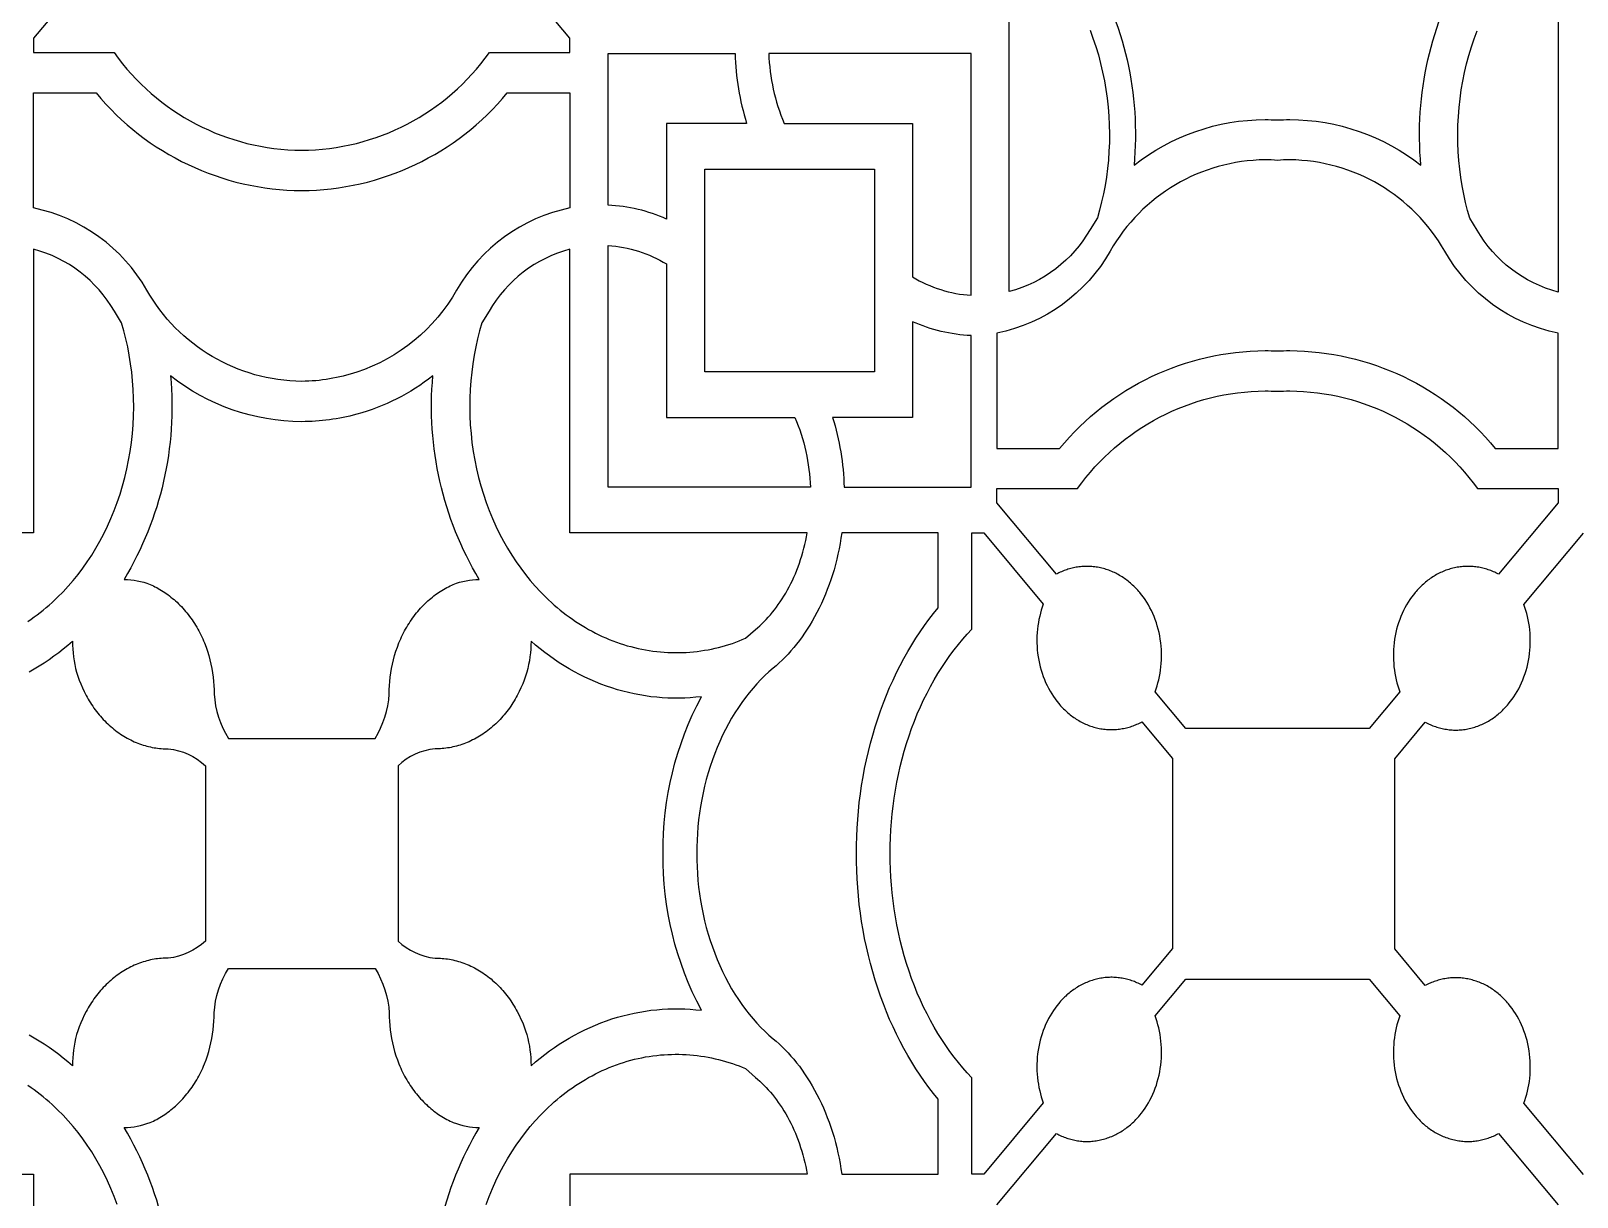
# Model space of a CAD drawing. Extents: x 59271 to 61367, y 41180 to 44085.
# Drawn here: x 60423.5 to 60662.3, y 43691.9 to 43872 of the extents above; entities that cross this region are included whole.
import ezdxf

# ---------------------------------------------------------------- set-up
doc = ezdxf.new("R2010")
doc.units = 0
doc.layers.get('0').update_dxf_attribs({"linetype": 'CONTINUOUS'})

msp = doc.modelspace()

# ---------------------------------------------------------------- linework, layer by layer
for points in [[(60433.08, 43881.85), (60423.87, 43870.85), (60423.87, 43868.64), (60436.33, 43868.64, 0.240747), (60465.31, 43853.55, 0.240747), (60494.3, 43868.64), (60506.76, 43868.64), (60506.76, 43870.85), (60497.55, 43881.85)], [(60586.72, 43882.67, -0.159593), (60593.89, 43851.23, -0.16816), (60614.15, 43858.3, -0.014447), (60616.05, 43858.24, -0.014447), (60617.94, 43858.3, -0.16816), (60638.21, 43851.23, -0.159593), (60645.38, 43882.67, -0.091636)], [(60587.09, 43872.09), (60587.55, 43870.85), (60587.98, 43869.57), (60588.38, 43868.28), (60588.73, 43866.97), (60589.04, 43865.64), (60589.32, 43864.3), (60589.55, 43862.95), (60589.74, 43861.59), (60589.89, 43860.22), (60590, 43858.85), (60590.07, 43857.48), (60590.09, 43856.11), (60590.08, 43854.75), (60590.02, 43853.4), (60589.93, 43852.05), (60589.79, 43850.72), (60589.62, 43849.41), (60589.41, 43848.11), (60589.17, 43846.83), (60588.89, 43845.57), (60588.58, 43844.33), (60588.23, 43843.12), (60587.1, 43841.3, -0.200602), (60574.61, 43831.72), (60574.61, 43875.54)], [(60659.39, 43875.48), (60659.39, 43831.66, -0.200602), (60646.89, 43841.24), (60645.76, 43843.05), (60645.41, 43844.27), (60645.1, 43845.5), (60644.82, 43846.76), (60644.58, 43848.04), (60644.37, 43849.34), (60644.2, 43850.66), (60644.06, 43851.99), (60643.97, 43853.33), (60643.91, 43854.69), (60643.9, 43856.05), (60643.92, 43857.42), (60643.99, 43858.79), (60644.1, 43860.16), (60644.25, 43861.52), (60644.44, 43862.88), (60644.67, 43864.24), (60644.95, 43865.58), (60645.26, 43866.9), (60645.62, 43868.22), (60646.01, 43869.51), (60646.44, 43870.78), (60646.9, 43872.03)], [(60423.01, 43780.78), (60423.5, 43781.11), (60423.98, 43781.46), (60424.46, 43781.81), (60424.93, 43782.17), (60425.4, 43782.54), (60425.86, 43782.92), (60426.31, 43783.31), (60426.75, 43783.7), (60427.19, 43784.1), (60427.61, 43784.51), (60428.45, 43785.35), (60429.25, 43786.22), (60430.02, 43787.11), (60430.76, 43788.03), (60431.49, 43788.99), (60432.19, 43789.98), (60432.87, 43791.02), (60433.52, 43792.09), (60434.15, 43793.19), (60434.75, 43794.32), (60435.32, 43795.49), (60435.85, 43796.68), (60436.35, 43797.91), (60436.82, 43799.16), (60437.25, 43800.43), (60437.64, 43801.72), (60438, 43803.03), (60438.31, 43804.36), (60438.58, 43805.7), (60438.82, 43807.05), (60439.01, 43808.41), (60439.16, 43809.78), (60439.27, 43811.15), (60439.33, 43812.52), (60439.36, 43813.89), (60439.34, 43815.25), (60439.29, 43816.6), (60439.19, 43817.95), (60439.06, 43819.28), (60438.89, 43820.59), (60438.68, 43821.89), (60438.43, 43823.17), (60438.16, 43824.43), (60437.84, 43825.67), (60437.5, 43826.88), (60436.37, 43828.7, 0.200602), (60423.87, 43838.28), (60423.87, 43794.46), (60387.21, 43794.46)], [(60423.19, 43773), (60423.98, 43773.45), (60424.76, 43773.92), (60425.53, 43774.4), (60426.29, 43774.91), (60427.03, 43775.44), (60427.77, 43775.98), (60428.49, 43776.54), (60429.19, 43777.12), (60429.89, 43777.72, 0.065359), (60430.54, 43772.92), (60430.73, 43772.31), (60430.95, 43771.71), (60431.18, 43771.11), (60431.44, 43770.51), (60431.72, 43769.93), (60432.01, 43769.35), (60432.17, 43769.06), (60432.33, 43768.78), (60432.5, 43768.49), (60432.67, 43768.22), (60432.85, 43767.94), (60433.03, 43767.67), (60433.22, 43767.4), (60433.41, 43767.14), (60433.61, 43766.88), (60433.81, 43766.62), (60434.02, 43766.37), (60434.23, 43766.12), (60434.44, 43765.88), (60434.66, 43765.64), (60434.88, 43765.41), (60435.11, 43765.18), (60435.34, 43764.96), (60435.58, 43764.74), (60435.81, 43764.53), (60436.06, 43764.32), (60436.3, 43764.12), (60436.55, 43763.93), (60436.8, 43763.74), (60437.06, 43763.56), (60437.31, 43763.38), (60437.57, 43763.21), (60437.84, 43763.05), (60438.1, 43762.89), (60438.37, 43762.74), (60438.64, 43762.59), (60438.91, 43762.46), (60439.18, 43762.33), (60439.45, 43762.2), (60439.73, 43762.08), (60440, 43761.97), (60440.28, 43761.87), (60440.56, 43761.77), (60440.83, 43761.68), (60441.11, 43761.59), (60441.39, 43761.52), (60441.67, 43761.45), (60441.95, 43761.38), (60442.23, 43761.32), (60442.51, 43761.27), (60442.79, 43761.23), (60443.06, 43761.19), (60443.34, 43761.16), (60443.62, 43761.13), (60443.89, 43761.11), (60444.16, 43761.1), (60444.44, 43761.09), (60444.71, 43761.09, -0.165069), (60450.44, 43758.47), (60450.44, 43731.39, -0.165069), (60444.71, 43728.77), (60444.44, 43728.77), (60444.16, 43728.76), (60443.89, 43728.75), (60443.62, 43728.73), (60443.34, 43728.7), (60443.06, 43728.67), (60442.79, 43728.63), (60442.51, 43728.59), (60442.23, 43728.54), (60441.95, 43728.48), (60441.67, 43728.41), (60441.39, 43728.34), (60441.11, 43728.26), (60440.83, 43728.18), (60440.56, 43728.09), (60440.28, 43727.99), (60440, 43727.89), (60439.73, 43727.78), (60439.45, 43727.66), (60439.18, 43727.53), (60438.91, 43727.4), (60438.64, 43727.26), (60438.37, 43727.12), (60438.1, 43726.97), (60437.84, 43726.81), (60437.57, 43726.65), (60437.31, 43726.48), (60437.06, 43726.3), (60436.8, 43726.12), (60436.55, 43725.93), (60436.3, 43725.74), (60436.06, 43725.54), (60435.81, 43725.33), (60435.58, 43725.12), (60435.34, 43724.9), (60435.11, 43724.68), (60434.88, 43724.45), (60434.66, 43724.22), (60434.44, 43723.98), (60434.23, 43723.74), (60434.02, 43723.49), (60433.81, 43723.24), (60433.61, 43722.98), (60433.41, 43722.72), (60433.22, 43722.46), (60433.03, 43722.19), (60432.85, 43721.92), (60432.67, 43721.64), (60432.5, 43721.36), (60432.33, 43721.08), (60432.17, 43720.8), (60432.01, 43720.51), (60431.72, 43719.93), (60431.44, 43719.35), (60431.18, 43718.75), (60430.95, 43718.15), (60430.73, 43717.55), (60430.54, 43716.94, 0.065359), (60429.89, 43712.14), (60429.19, 43712.74), (60428.49, 43713.32), (60427.77, 43713.88), (60427.03, 43714.42), (60426.29, 43714.95), (60425.53, 43715.46), (60424.76, 43715.94), (60423.98, 43716.41), (60423.19, 43716.86)], [(60445.05, 43671.15, 0.159593), (60437.88, 43702.59, 0.091636), (60441.89, 43703.37), (60442.15, 43703.48), (60442.4, 43703.6), (60442.65, 43703.72), (60442.91, 43703.86), (60443.16, 43703.99), (60443.41, 43704.14), (60443.66, 43704.29), (60443.91, 43704.45), (60444.15, 43704.61), (60444.4, 43704.78), (60444.64, 43704.95), (60444.88, 43705.13), (60445.12, 43705.32), (60445.36, 43705.52), (60445.6, 43705.72), (60445.83, 43705.92), (60446.06, 43706.13), (60446.29, 43706.35), (60446.51, 43706.57), (60446.73, 43706.8), (60446.95, 43707.04), (60447.16, 43707.28), (60447.37, 43707.53), (60447.58, 43707.78), (60447.78, 43708.03), (60447.98, 43708.29), (60448.18, 43708.56), (60448.37, 43708.83), (60448.55, 43709.11), (60448.74, 43709.39), (60448.91, 43709.67), (60449.09, 43709.96), (60449.25, 43710.26), (60449.42, 43710.55), (60449.57, 43710.85), (60449.73, 43711.16), (60449.88, 43711.47), (60450.02, 43711.78), (60450.15, 43712.09), (60450.29, 43712.41), (60450.53, 43713.05), (60450.76, 43713.69), (60450.96, 43714.35), (60451.14, 43715.01), (60451.3, 43715.67), (60451.43, 43716.34), (60451.55, 43717.01), (60451.64, 43717.67), (60451.71, 43718.34), (60451.76, 43719), (60451.79, 43719.65), (60451.79, 43720.3, -0.12671), (60453.98, 43727.15), (60476.64, 43727.15, -0.12671), (60478.83, 43720.3), (60478.84, 43719.65), (60478.87, 43719), (60478.92, 43718.34), (60478.99, 43717.67), (60479.08, 43717.01), (60479.19, 43716.34), (60479.33, 43715.67), (60479.49, 43715.01), (60479.67, 43714.35), (60479.87, 43713.69), (60480.1, 43713.05), (60480.34, 43712.41), (60480.47, 43712.09), (60480.61, 43711.78), (60480.75, 43711.47), (60480.9, 43711.16), (60481.05, 43710.85), (60481.21, 43710.55), (60481.37, 43710.26), (60481.54, 43709.96), (60481.71, 43709.67), (60481.89, 43709.39), (60482.07, 43709.11), (60482.26, 43708.83), (60482.45, 43708.56), (60482.65, 43708.29), (60482.84, 43708.03), (60483.05, 43707.78), (60483.25, 43707.53), (60483.47, 43707.28), (60483.68, 43707.04), (60483.9, 43706.8), (60484.12, 43706.57), (60484.34, 43706.35), (60484.57, 43706.13), (60484.8, 43705.92), (60485.03, 43705.72), (60485.27, 43705.52), (60485.5, 43705.32), (60485.74, 43705.13), (60485.99, 43704.95), (60486.23, 43704.78), (60486.47, 43704.61), (60486.72, 43704.45), (60486.97, 43704.29), (60487.22, 43704.14), (60487.47, 43703.99), (60487.72, 43703.86), (60487.97, 43703.72), (60488.23, 43703.6), (60488.48, 43703.48), (60488.73, 43703.37, 0.091636), (60492.75, 43702.59, 0.159593), (60485.58, 43671.15, 0.16816)], [(60493.81, 43690.7), (60494.27, 43691.95), (60494.78, 43693.18), (60495.31, 43694.37), (60495.88, 43695.54), (60496.48, 43696.67), (60497.1, 43697.77), (60497.76, 43698.84), (60498.44, 43699.87), (60499.14, 43700.87), (60499.86, 43701.83), (60500.61, 43702.75), (60501.38, 43703.64), (60502.18, 43704.5), (60503.01, 43705.34), (60503.44, 43705.75), (60503.88, 43706.16), (60504.32, 43706.55), (60504.77, 43706.94), (60505.23, 43707.32), (60505.69, 43707.69), (60506.17, 43708.05), (60506.64, 43708.4), (60507.13, 43708.75), (60507.62, 43709.08), (60508.12, 43709.4), (60508.62, 43709.72), (60509.13, 43710.02), (60509.64, 43710.32), (60510.16, 43710.6), (60510.69, 43710.88), (60511.22, 43711.14), (60511.75, 43711.39), (60512.29, 43711.63), (60512.83, 43711.86), (60513.38, 43712.08), (60513.93, 43712.28), (60514.49, 43712.47), (60515.04, 43712.66), (60515.6, 43712.83), (60516.16, 43712.98), (60516.73, 43713.13), (60517.3, 43713.26), (60517.86, 43713.38), (60518.43, 43713.49), (60519.01, 43713.59), (60519.58, 43713.67), (60520.15, 43713.74), (60520.72, 43713.8), (60521.3, 43713.85), (60521.87, 43713.88), (60522.44, 43713.9), (60523.01, 43713.91), (60523.58, 43713.91), (60524.15, 43713.89), (60524.72, 43713.87), (60525.29, 43713.83), (60525.85, 43713.78), (60526.41, 43713.71), (60526.97, 43713.64), (60527.52, 43713.55), (60528.08, 43713.46), (60528.63, 43713.35), (60529.17, 43713.23), (60529.71, 43713.1), (60530.25, 43712.96), (60530.79, 43712.81), (60531.31, 43712.64), (60531.84, 43712.47), (60532.36, 43712.29), (60532.87, 43712.1), (60533.38, 43711.9), (60533.89, 43711.69), (60535.41, 43710.33), (60535.74, 43710.05), (60536.08, 43709.75), (60536.41, 43709.44), (60536.74, 43709.11), (60537.06, 43708.77), (60537.39, 43708.42), (60537.71, 43708.06), (60538.02, 43707.68), (60538.33, 43707.29), (60538.64, 43706.89), (60538.94, 43706.48), (60539.23, 43706.05), (60539.52, 43705.62), (60539.8, 43705.17), (60540.08, 43704.7), (60540.35, 43704.23), (60540.61, 43703.75), (60540.86, 43703.25), (60541.11, 43702.75), (60541.34, 43702.23), (60541.57, 43701.7), (60541.79, 43701.17), (60542, 43700.62), (60542.2, 43700.07), (60542.39, 43699.51), (60542.57, 43698.94), (60542.74, 43698.37), (60542.9, 43697.78), (60543.05, 43697.2), (60543.18, 43696.6), (60543.31, 43696), (60543.42, 43695.4), (60506.76, 43695.4), (60506.76, 43651.58, -0.200602)], [(60387.21, 43695.4), (60423.87, 43695.4), (60423.87, 43651.58, 0.200602)]]:
    msp.add_lwpolyline(points, format="xyb")
for points in [[(60521.69, 43842.93, 0.093744), (60512.64, 43845.07), (60512.64, 43868.51), (60532.25, 43868.51, 0.067508), (60534.05, 43857.7), (60521.69, 43857.7)], [(60559.68, 43834.01, 0.123377), (60568.72, 43831.16), (60568.72, 43868.51), (60537.46, 43868.51, 0.090687), (60539.85, 43857.7), (60559.68, 43857.7)], [(60473.81, 43819.27, -0.077807), (60465.31, 43817.86, -0.26745), (60441.38, 43831.97, 0.215544), (60423.87, 43844.64), (60423.87, 43862.42), (60433.56, 43862.42, 0.222359), (60465.31, 43847.33, 0.222359), (60497.07, 43862.42), (60506.76, 43862.42), (60506.76, 43844.64, 0.215544), (60489.25, 43831.97, -0.185777)], [(60614.15, 43852.08, 0.26745), (60590.21, 43837.97, -0.215544), (60572.71, 43825.3), (60572.71, 43807.51), (60582.4, 43807.51, -0.222359), (60614.15, 43822.61, -0.011427), (60616.05, 43822.55, -0.011427), (60617.94, 43822.61, -0.222359), (60649.7, 43807.51), (60659.39, 43807.51), (60659.39, 43825.3, -0.215544), (60641.88, 43837.97, 0.26745), (60617.94, 43852.08, 0.017043), (60616.05, 43852, 0.017043)], [(60541.51, 43812.3, -0.090687), (60543.9, 43801.49), (60512.64, 43801.49), (60512.64, 43838.84, -0.123377), (60521.69, 43835.99), (60521.69, 43812.3)], [(60506.76, 43838.28, 0.200602), (60494.26, 43828.7), (60493.13, 43826.88), (60492.78, 43825.67), (60492.47, 43824.43), (60492.19, 43823.17), (60491.95, 43821.89), (60491.74, 43820.59), (60491.57, 43819.28), (60491.43, 43817.95), (60491.34, 43816.6), (60491.28, 43815.25), (60491.27, 43813.89), (60491.29, 43812.52), (60491.36, 43811.15), (60491.47, 43809.78), (60491.62, 43808.41), (60491.81, 43807.05), (60492.05, 43805.7), (60492.32, 43804.36), (60492.63, 43803.03), (60492.99, 43801.72), (60493.38, 43800.43), (60493.81, 43799.16), (60494.27, 43797.91), (60494.78, 43796.68), (60495.31, 43795.49), (60495.88, 43794.32), (60496.48, 43793.19), (60497.1, 43792.09), (60497.76, 43791.02), (60498.44, 43789.98), (60499.14, 43788.99), (60499.86, 43788.03), (60500.61, 43787.11), (60501.38, 43786.22), (60502.18, 43785.35), (60503.01, 43784.51), (60503.44, 43784.1), (60503.88, 43783.7), (60504.32, 43783.31), (60504.77, 43782.92), (60505.23, 43782.54), (60505.69, 43782.17), (60506.17, 43781.81), (60506.64, 43781.46), (60507.13, 43781.11), (60507.62, 43780.78), (60508.12, 43780.45), (60508.62, 43780.14), (60509.13, 43779.83), (60509.64, 43779.54), (60510.16, 43779.26), (60510.69, 43778.98), (60511.22, 43778.72), (60511.75, 43778.47), (60512.29, 43778.23), (60512.83, 43778), (60513.38, 43777.78), (60513.93, 43777.58), (60514.49, 43777.38), (60515.04, 43777.2), (60515.6, 43777.03), (60516.16, 43776.88), (60516.73, 43776.73), (60517.3, 43776.6), (60517.86, 43776.48), (60518.43, 43776.37), (60519.01, 43776.27), (60519.58, 43776.19), (60520.15, 43776.12), (60520.72, 43776.06), (60521.3, 43776.01), (60521.87, 43775.98), (60522.44, 43775.96), (60523.01, 43775.95), (60523.58, 43775.95), (60524.15, 43775.97), (60524.72, 43775.99), (60525.29, 43776.03), (60525.85, 43776.08), (60526.41, 43776.15), (60526.97, 43776.22), (60527.52, 43776.31), (60528.08, 43776.4), (60528.63, 43776.51), (60529.17, 43776.63), (60529.71, 43776.76), (60530.25, 43776.9), (60530.79, 43777.05), (60531.31, 43777.22), (60531.84, 43777.39), (60532.36, 43777.57), (60532.87, 43777.76), (60533.38, 43777.96), (60533.89, 43778.17), (60535.41, 43779.53), (60535.74, 43779.81), (60536.08, 43780.11), (60536.41, 43780.42), (60536.74, 43780.75), (60537.06, 43781.09), (60537.39, 43781.44), (60537.71, 43781.8), (60538.02, 43782.18), (60538.33, 43782.56), (60538.64, 43782.97), (60538.94, 43783.38), (60539.23, 43783.81), (60539.52, 43784.24), (60539.8, 43784.69), (60540.08, 43785.15), (60540.35, 43785.63), (60540.61, 43786.11), (60540.86, 43786.61), (60541.11, 43787.11), (60541.34, 43787.63), (60541.57, 43788.15), (60541.79, 43788.69), (60542, 43789.23), (60542.2, 43789.79), (60542.39, 43790.35), (60542.57, 43790.92), (60542.74, 43791.49), (60542.9, 43792.07), (60543.05, 43792.66), (60543.18, 43793.26), (60543.31, 43793.85), (60543.42, 43794.46), (60506.76, 43794.46)], [(60568.72, 43824.93, -0.093744), (60559.68, 43827.07), (60559.68, 43812.3), (60547.32, 43812.3, -0.067508), (60549.11, 43801.49), (60568.72, 43801.49)], [(60473.81, 43812.77, -0.065562), (60465.31, 43811.63, -0.16816), (60445.05, 43818.71, -0.159593), (60437.88, 43787.27, -0.091636), (60441.89, 43786.49), (60442.15, 43786.38), (60442.4, 43786.26), (60442.65, 43786.13), (60442.91, 43786), (60443.16, 43785.86), (60443.41, 43785.72), (60443.66, 43785.57), (60443.91, 43785.41), (60444.15, 43785.25), (60444.4, 43785.08), (60444.64, 43784.91), (60444.88, 43784.73), (60445.12, 43784.54), (60445.36, 43784.34), (60445.6, 43784.14), (60445.83, 43783.94), (60446.06, 43783.73), (60446.29, 43783.51), (60446.51, 43783.28), (60446.73, 43783.06), (60446.95, 43782.82), (60447.16, 43782.58), (60447.37, 43782.33), (60447.58, 43782.08), (60447.78, 43781.83), (60447.98, 43781.56), (60448.18, 43781.3), (60448.37, 43781.03), (60448.55, 43780.75), (60448.74, 43780.47), (60448.91, 43780.18), (60449.09, 43779.9), (60449.25, 43779.6), (60449.42, 43779.31), (60449.57, 43779.01), (60449.73, 43778.7), (60449.88, 43778.39), (60450.02, 43778.08), (60450.15, 43777.77), (60450.29, 43777.45), (60450.53, 43776.81), (60450.76, 43776.17), (60450.96, 43775.51), (60451.14, 43774.85), (60451.3, 43774.18), (60451.43, 43773.52), (60451.55, 43772.85), (60451.64, 43772.18), (60451.71, 43771.52), (60451.76, 43770.86), (60451.79, 43770.2), (60451.79, 43769.56, 0.12671), (60453.98, 43762.71), (60476.64, 43762.71, 0.12671), (60478.83, 43769.56), (60478.84, 43770.2), (60478.87, 43770.86), (60478.92, 43771.52), (60478.99, 43772.18), (60479.08, 43772.85), (60479.19, 43773.52), (60479.33, 43774.18), (60479.49, 43774.85), (60479.67, 43775.51), (60479.87, 43776.17), (60480.1, 43776.81), (60480.34, 43777.45), (60480.47, 43777.77), (60480.61, 43778.08), (60480.75, 43778.39), (60480.9, 43778.7), (60481.05, 43779.01), (60481.21, 43779.31), (60481.37, 43779.6), (60481.54, 43779.9), (60481.71, 43780.18), (60481.89, 43780.47), (60482.07, 43780.75), (60482.26, 43781.03), (60482.45, 43781.3), (60482.65, 43781.56), (60482.84, 43781.83), (60483.05, 43782.08), (60483.25, 43782.33), (60483.47, 43782.58), (60483.68, 43782.82), (60483.9, 43783.06), (60484.12, 43783.28), (60484.34, 43783.51), (60484.57, 43783.73), (60484.8, 43783.94), (60485.03, 43784.14), (60485.27, 43784.34), (60485.5, 43784.54), (60485.74, 43784.73), (60485.99, 43784.91), (60486.23, 43785.08), (60486.47, 43785.25), (60486.72, 43785.41), (60486.97, 43785.57), (60487.22, 43785.72), (60487.47, 43785.86), (60487.72, 43786), (60487.97, 43786.13), (60488.23, 43786.26), (60488.48, 43786.38), (60488.73, 43786.49, -0.091636), (60492.75, 43787.27, -0.159593), (60485.58, 43818.71, -0.101479)], [(60616.05, 43816.32, -0.013206), (60617.94, 43816.38, -0.240747), (60646.93, 43801.29), (60659.39, 43801.29), (60659.39, 43799.09), (60650.18, 43788.08), (60649.99, 43788.18), (60649.8, 43788.28), (60649.61, 43788.37), (60649.41, 43788.45), (60649.22, 43788.54), (60649.02, 43788.62), (60648.82, 43788.69), (60648.61, 43788.76), (60648.41, 43788.83), (60648.2, 43788.89), (60647.99, 43788.95), (60647.78, 43789), (60647.57, 43789.05), (60647.35, 43789.1), (60647.14, 43789.14), (60646.92, 43789.17), (60646.71, 43789.2), (60646.49, 43789.23), (60646.27, 43789.25), (60646.05, 43789.27), (60645.83, 43789.28), (60645.6, 43789.28), (60645.38, 43789.28), (60645.16, 43789.28), (60644.94, 43789.27), (60644.71, 43789.25), (60644.49, 43789.23), (60644.27, 43789.21), (60644.05, 43789.18), (60643.83, 43789.14), (60643.6, 43789.1), (60643.38, 43789.05), (60643.16, 43789), (60642.95, 43788.95), (60642.73, 43788.89), (60642.51, 43788.82), (60642.3, 43788.75), (60642.08, 43788.67), (60641.87, 43788.59), (60641.66, 43788.5), (60641.45, 43788.41), (60641.24, 43788.32), (60641.04, 43788.22), (60640.83, 43788.12), (60640.63, 43788.01), (60640.43, 43787.89), (60640.24, 43787.78), (60640.04, 43787.66), (60639.85, 43787.53), (60639.66, 43787.4), (60639.48, 43787.27), (60639.29, 43787.13), (60639.11, 43786.99), (60638.93, 43786.85), (60638.76, 43786.7), (60638.59, 43786.55), (60638.42, 43786.4), (60638.25, 43786.24), (60638.09, 43786.08), (60637.93, 43785.92), (60637.78, 43785.76), (60637.62, 43785.59), (60637.47, 43785.42), (60637.33, 43785.25), (60637.04, 43784.9), (60636.77, 43784.53), (60636.5, 43784.14), (60636.24, 43783.74), (60635.99, 43783.33), (60635.75, 43782.9), (60635.53, 43782.46), (60635.31, 43782), (60635.12, 43781.54), (60634.93, 43781.06), (60634.76, 43780.57), (60634.6, 43780.07), (60634.46, 43779.57), (60634.34, 43779.06), (60634.23, 43778.54), (60634.14, 43778.01), (60634.07, 43777.48), (60634.02, 43776.95), (60633.98, 43776.42), (60633.96, 43775.89), (60633.95, 43775.36), (60633.97, 43774.83), (60634, 43774.3), (60634.04, 43773.78), (60634.11, 43773.27), (60634.19, 43772.76), (60634.28, 43772.26), (60634.39, 43771.76), (60634.51, 43771.28), (60634.65, 43770.81), (60634.79, 43770.34), (60634.96, 43769.89), (60630.23, 43764.24), (60626.44, 43764.24), (60616.05, 43764.24), (60605.66, 43764.24), (60601.87, 43764.24), (60597.14, 43769.89), (60597.3, 43770.34), (60597.45, 43770.81), (60597.59, 43771.28), (60597.71, 43771.76), (60597.82, 43772.26), (60597.91, 43772.76), (60597.99, 43773.27), (60598.05, 43773.78), (60598.1, 43774.3), (60598.13, 43774.83), (60598.14, 43775.36), (60598.14, 43775.89), (60598.12, 43776.42), (60598.08, 43776.95), (60598.03, 43777.48), (60597.95, 43778.01), (60597.86, 43778.54), (60597.76, 43779.06), (60597.63, 43779.57), (60597.49, 43780.07), (60597.34, 43780.57), (60597.17, 43781.06), (60596.98, 43781.54), (60596.78, 43782), (60596.57, 43782.46), (60596.34, 43782.9), (60596.11, 43783.33), (60595.86, 43783.74), (60595.6, 43784.14), (60595.33, 43784.53), (60595.05, 43784.9), (60594.77, 43785.25), (60594.62, 43785.42), (60594.47, 43785.59), (60594.32, 43785.76), (60594.16, 43785.92), (60594.01, 43786.08), (60593.84, 43786.24), (60593.68, 43786.4), (60593.51, 43786.55), (60593.34, 43786.7), (60593.16, 43786.85), (60592.98, 43786.99), (60592.8, 43787.13), (60592.62, 43787.27), (60592.43, 43787.4), (60592.25, 43787.53), (60592.05, 43787.66), (60591.86, 43787.78), (60591.66, 43787.89), (60591.46, 43788.01), (60591.26, 43788.12), (60591.06, 43788.22), (60590.85, 43788.32), (60590.65, 43788.41), (60590.44, 43788.5), (60590.23, 43788.59), (60590.02, 43788.67), (60589.8, 43788.75), (60589.59, 43788.82), (60589.37, 43788.89), (60589.15, 43788.95), (60588.93, 43789), (60588.71, 43789.05), (60588.49, 43789.1), (60588.27, 43789.14), (60588.05, 43789.18), (60587.83, 43789.21), (60587.6, 43789.23), (60587.38, 43789.25), (60587.16, 43789.27), (60586.94, 43789.28), (60586.71, 43789.28), (60586.49, 43789.28), (60586.27, 43789.28), (60586.05, 43789.27), (60585.83, 43789.25), (60585.61, 43789.23), (60585.39, 43789.2), (60585.17, 43789.17), (60584.96, 43789.14), (60584.74, 43789.1), (60584.53, 43789.05), (60584.32, 43789), (60584.11, 43788.95), (60583.9, 43788.89), (60583.69, 43788.83), (60583.49, 43788.76), (60583.28, 43788.69), (60583.08, 43788.62), (60582.88, 43788.54), (60582.68, 43788.45), (60582.49, 43788.37), (60582.3, 43788.28), (60582.11, 43788.18), (60581.92, 43788.08), (60572.71, 43799.09), (60572.71, 43801.29), (60585.17, 43801.29, -0.240747), (60614.15, 43816.38, -0.013206)], [(60527.05, 43769.15), (60526.2, 43769.06), (60525.34, 43768.99), (60524.49, 43768.94), (60523.62, 43768.91), (60522.76, 43768.91), (60521.89, 43768.94), (60521.02, 43768.98), (60520.15, 43769.06), (60519.27, 43769.15), (60518.4, 43769.27), (60517.53, 43769.41), (60516.67, 43769.58), (60515.8, 43769.78), (60514.94, 43769.99), (60514.08, 43770.23), (60513.23, 43770.5), (60512.38, 43770.79), (60511.54, 43771.1), (60510.7, 43771.44), (60509.87, 43771.79), (60509.05, 43772.18), (60508.24, 43772.58), (60507.44, 43773), (60506.65, 43773.45), (60505.87, 43773.92), (60505.1, 43774.4), (60504.34, 43774.91), (60503.6, 43775.44), (60502.86, 43775.98), (60502.14, 43776.54), (60501.43, 43777.12), (60500.74, 43777.72, -0.065359), (60500.09, 43772.92), (60499.9, 43772.31), (60499.68, 43771.71), (60499.45, 43771.11), (60499.19, 43770.51), (60498.91, 43769.93), (60498.61, 43769.35), (60498.46, 43769.06), (60498.29, 43768.78), (60498.13, 43768.49), (60497.95, 43768.22), (60497.78, 43767.94), (60497.6, 43767.67), (60497.41, 43767.4), (60497.22, 43767.14), (60497.02, 43766.88), (60496.82, 43766.62), (60496.61, 43766.37), (60496.4, 43766.12), (60496.19, 43765.88), (60495.97, 43765.64), (60495.75, 43765.41), (60495.52, 43765.18), (60495.29, 43764.96), (60495.05, 43764.74), (60494.81, 43764.53), (60494.57, 43764.32), (60494.33, 43764.12), (60494.08, 43763.93), (60493.83, 43763.74), (60493.57, 43763.56), (60493.32, 43763.38), (60493.06, 43763.21), (60492.79, 43763.05), (60492.53, 43762.89), (60492.26, 43762.74), (60491.99, 43762.59), (60491.72, 43762.46), (60491.45, 43762.33), (60491.18, 43762.2), (60490.9, 43762.08), (60490.63, 43761.97), (60490.35, 43761.87), (60490.07, 43761.77), (60489.79, 43761.68), (60489.51, 43761.59), (60489.24, 43761.52), (60488.96, 43761.45), (60488.68, 43761.38), (60488.4, 43761.32), (60488.12, 43761.27), (60487.84, 43761.23), (60487.56, 43761.19), (60487.29, 43761.16), (60487.01, 43761.13), (60486.74, 43761.11), (60486.46, 43761.1), (60486.19, 43761.09), (60485.92, 43761.09, 0.165069), (60480.19, 43758.47), (60480.19, 43731.39, 0.165069), (60485.92, 43728.77), (60486.19, 43728.77), (60486.46, 43728.76), (60486.74, 43728.75), (60487.01, 43728.73), (60487.29, 43728.7), (60487.56, 43728.67), (60487.84, 43728.63), (60488.12, 43728.59), (60488.4, 43728.54), (60488.68, 43728.48), (60488.96, 43728.41), (60489.24, 43728.34), (60489.51, 43728.26), (60489.79, 43728.18), (60490.07, 43728.09), (60490.35, 43727.99), (60490.63, 43727.89), (60490.9, 43727.78), (60491.18, 43727.66), (60491.45, 43727.53), (60491.72, 43727.4), (60491.99, 43727.26), (60492.26, 43727.12), (60492.53, 43726.97), (60492.79, 43726.81), (60493.06, 43726.65), (60493.32, 43726.48), (60493.57, 43726.3), (60493.83, 43726.12), (60494.08, 43725.93), (60494.33, 43725.74), (60494.57, 43725.54), (60494.81, 43725.33), (60495.05, 43725.12), (60495.29, 43724.9), (60495.52, 43724.68), (60495.75, 43724.45), (60495.97, 43724.22), (60496.19, 43723.98), (60496.4, 43723.74), (60496.61, 43723.49), (60496.82, 43723.24), (60497.02, 43722.98), (60497.22, 43722.72), (60497.41, 43722.46), (60497.6, 43722.19), (60497.78, 43721.92), (60497.95, 43721.64), (60498.13, 43721.36), (60498.29, 43721.08), (60498.46, 43720.8), (60498.61, 43720.51), (60498.91, 43719.93), (60499.19, 43719.35), (60499.45, 43718.75), (60499.68, 43718.15), (60499.9, 43717.55), (60500.09, 43716.94, -0.065359), (60500.74, 43712.14), (60501.43, 43712.74), (60502.14, 43713.32), (60502.86, 43713.88), (60503.6, 43714.42), (60504.34, 43714.95), (60505.1, 43715.46), (60505.87, 43715.94), (60506.65, 43716.41), (60507.44, 43716.86), (60508.24, 43717.28), (60509.05, 43717.68), (60509.87, 43718.06), (60510.7, 43718.42), (60511.54, 43718.76), (60512.38, 43719.07), (60513.23, 43719.36), (60514.08, 43719.62), (60514.94, 43719.87), (60515.8, 43720.08), (60516.67, 43720.28), (60517.53, 43720.44), (60518.4, 43720.59), (60519.27, 43720.71), (60520.15, 43720.8), (60521.02, 43720.88), (60521.89, 43720.92), (60522.76, 43720.95), (60523.62, 43720.94), (60524.49, 43720.92), (60525.34, 43720.87), (60526.2, 43720.8), (60527.05, 43720.71, -0.124595), (60521.13, 43744.93, -0.124595)]]:
    msp.add_lwpolyline(points, format="xyb", close=True)
for points in [[(60527.57, 43850.66), (60553.79, 43850.66), (60553.79, 43819.34), (60527.57, 43819.34)], [(60526.34, 43744.93), (60526.35, 43743.9), (60526.38, 43742.87), (60526.44, 43741.83), (60526.53, 43740.78), (60526.63, 43739.74), (60526.77, 43738.69), (60526.93, 43737.65), (60527.11, 43736.6), (60527.32, 43735.56), (60527.56, 43734.53), (60527.82, 43733.51), (60528.1, 43732.49), (60528.41, 43731.48), (60528.75, 43730.49), (60529.11, 43729.51), (60529.49, 43728.55), (60529.89, 43727.6), (60530.32, 43726.68), (60530.77, 43725.77), (60531.24, 43724.89), (60531.73, 43724.02), (60532.24, 43723.19), (60532.77, 43722.37), (60533.31, 43721.59), (60533.87, 43720.83), (60534.44, 43720.09), (60535.03, 43719.39), (60535.63, 43718.72), (60536.25, 43718.07), (60536.87, 43717.46), (60537.5, 43716.87), (60538.14, 43716.32), (60538.61, 43715.92), (60539.08, 43715.5), (60539.54, 43715.06), (60539.99, 43714.61), (60540.44, 43714.13), (60540.89, 43713.64), (60541.33, 43713.13), (60541.76, 43712.59), (60542.19, 43712.05), (60542.6, 43711.48), (60543.01, 43710.89), (60543.41, 43710.29), (60543.8, 43709.67), (60544.18, 43709.04), (60544.55, 43708.38), (60544.91, 43707.71), (60545.26, 43707.03), (60545.59, 43706.33), (60545.91, 43705.62), (60546.22, 43704.89), (60546.51, 43704.16), (60546.79, 43703.4), (60547.06, 43702.64), (60547.31, 43701.87), (60547.55, 43701.09), (60547.77, 43700.29), (60547.97, 43699.49), (60548.16, 43698.69), (60548.33, 43697.87), (60548.48, 43697.05), (60548.62, 43696.23), (60548.74, 43695.4), (60563.63, 43695.4), (60563.63, 43706.98), (60562.91, 43707.86), (60562.21, 43708.77), (60561.53, 43709.7), (60560.86, 43710.67), (60560.2, 43711.66), (60559.56, 43712.67), (60558.94, 43713.72), (60558.34, 43714.79), (60557.76, 43715.88), (60557.2, 43717), (60556.66, 43718.14), (60556.14, 43719.3), (60555.65, 43720.48), (60555.17, 43721.68), (60554.72, 43722.89), (60554.3, 43724.13), (60553.9, 43725.37), (60553.52, 43726.63), (60553.17, 43727.91), (60552.85, 43729.19), (60552.55, 43730.49), (60552.28, 43731.79), (60552.03, 43733.1), (60551.81, 43734.41), (60551.62, 43735.73), (60551.45, 43737.05), (60551.31, 43738.37), (60551.2, 43739.68), (60551.11, 43741), (60551.05, 43742.32), (60551.01, 43743.63), (60551, 43744.93), (60551.01, 43746.23), (60551.05, 43747.54), (60551.11, 43748.86), (60551.2, 43750.17), (60551.31, 43751.49), (60551.45, 43752.81), (60551.62, 43754.13), (60551.81, 43755.45), (60552.03, 43756.76), (60552.28, 43758.07), (60552.55, 43759.37), (60552.85, 43760.67), (60553.17, 43761.95), (60553.52, 43763.22), (60553.9, 43764.49), (60554.3, 43765.73), (60554.72, 43766.97), (60555.17, 43768.18), (60555.65, 43769.38), (60556.14, 43770.56), (60556.66, 43771.72), (60557.2, 43772.86), (60557.76, 43773.98), (60558.34, 43775.07), (60558.94, 43776.14), (60559.56, 43777.18), (60560.2, 43778.2), (60560.86, 43779.19), (60561.53, 43780.16), (60562.21, 43781.09), (60562.91, 43782), (60563.63, 43782.88), (60563.63, 43794.46), (60548.74, 43794.46), (60548.62, 43793.63), (60548.48, 43792.81), (60548.33, 43791.99), (60548.16, 43791.17), (60547.97, 43790.37), (60547.77, 43789.57), (60547.55, 43788.77), (60547.31, 43787.99), (60547.06, 43787.22), (60546.79, 43786.46), (60546.51, 43785.7), (60546.22, 43784.97), (60545.91, 43784.24), (60545.59, 43783.53), (60545.26, 43782.83), (60544.91, 43782.14), (60544.55, 43781.48), (60544.18, 43780.82), (60543.8, 43780.19), (60543.41, 43779.57), (60543.01, 43778.97), (60542.6, 43778.38), (60542.19, 43777.81), (60541.76, 43777.26), (60541.33, 43776.73), (60540.89, 43776.22), (60540.44, 43775.73), (60539.99, 43775.25), (60539.54, 43774.8), (60539.08, 43774.36), (60538.61, 43773.94), (60538.14, 43773.54), (60537.5, 43772.99), (60536.87, 43772.4), (60536.25, 43771.79), (60535.63, 43771.14), (60535.03, 43770.47), (60534.44, 43769.76), (60533.87, 43769.03), (60533.31, 43768.27), (60532.77, 43767.49), (60532.24, 43766.67), (60531.73, 43765.84), (60531.24, 43764.97), (60530.77, 43764.09), (60530.32, 43763.18), (60529.89, 43762.25), (60529.49, 43761.31), (60529.11, 43760.35), (60528.75, 43759.37), (60528.41, 43758.37), (60528.1, 43757.37), (60527.82, 43756.35), (60527.56, 43755.33), (60527.32, 43754.29), (60527.11, 43753.26), (60526.93, 43752.21), (60526.77, 43751.17), (60526.63, 43750.12), (60526.53, 43749.07), (60526.44, 43748.03), (60526.38, 43746.99), (60526.35, 43745.96)], [(60599.84, 43744.93), (60599.84, 43730.25), (60595.11, 43724.6), (60594.92, 43724.7), (60594.73, 43724.79), (60594.54, 43724.88), (60594.34, 43724.97), (60594.14, 43725.05), (60593.95, 43725.13), (60593.74, 43725.21), (60593.54, 43725.28), (60593.34, 43725.34), (60593.13, 43725.41), (60592.92, 43725.47), (60592.71, 43725.52), (60592.5, 43725.57), (60592.28, 43725.61), (60592.07, 43725.65), (60591.85, 43725.69), (60591.63, 43725.72), (60591.42, 43725.74), (60591.2, 43725.76), (60590.98, 43725.78), (60590.75, 43725.79), (60590.53, 43725.8), (60590.31, 43725.8), (60590.09, 43725.79), (60589.87, 43725.78), (60589.64, 43725.77), (60589.42, 43725.75), (60589.2, 43725.72), (60588.98, 43725.69), (60588.75, 43725.65), (60588.53, 43725.61), (60588.31, 43725.57), (60588.09, 43725.52), (60587.87, 43725.46), (60587.66, 43725.4), (60587.44, 43725.33), (60587.22, 43725.26), (60587.01, 43725.19), (60586.8, 43725.1), (60586.59, 43725.02), (60586.38, 43724.93), (60586.17, 43724.83), (60585.97, 43724.73), (60585.76, 43724.63), (60585.56, 43724.52), (60585.36, 43724.41), (60585.17, 43724.29), (60584.97, 43724.17), (60584.78, 43724.04), (60584.59, 43723.92), (60584.41, 43723.78), (60584.22, 43723.65), (60584.04, 43723.51), (60583.86, 43723.36), (60583.69, 43723.22), (60583.52, 43723.07), (60583.35, 43722.91), (60583.18, 43722.76), (60583.02, 43722.6), (60582.86, 43722.44), (60582.71, 43722.27), (60582.55, 43722.1), (60582.4, 43721.93), (60582.26, 43721.76), (60581.97, 43721.41), (60581.69, 43721.04), (60581.43, 43720.66), (60581.17, 43720.26), (60580.92, 43719.84), (60580.68, 43719.42), (60580.46, 43718.97), (60580.24, 43718.52), (60580.04, 43718.05), (60579.86, 43717.57), (60579.69, 43717.09), (60579.53, 43716.59), (60579.39, 43716.08), (60579.27, 43715.57), (60579.16, 43715.05), (60579.07, 43714.53), (60579, 43714), (60578.95, 43713.47), (60578.91, 43712.94), (60578.89, 43712.4), (60578.88, 43711.87), (60578.9, 43711.34), (60578.93, 43710.82), (60578.97, 43710.3), (60579.04, 43709.78), (60579.11, 43709.27), (60579.21, 43708.77), (60579.32, 43708.28), (60579.44, 43707.79), (60579.57, 43707.32), (60579.72, 43706.86), (60579.88, 43706.41), (60570.68, 43695.4), (60568.83, 43695.4), (60568.83, 43710.29), (60568.13, 43711.04), (60567.44, 43711.82), (60566.76, 43712.64), (60566.1, 43713.48), (60565.45, 43714.35), (60564.81, 43715.25), (60564.19, 43716.18), (60563.59, 43717.13), (60563.01, 43718.11), (60562.45, 43719.12), (60561.91, 43720.15), (60561.39, 43721.2), (60560.89, 43722.28), (60560.41, 43723.37), (60559.96, 43724.49), (60559.53, 43725.62), (60559.13, 43726.77), (60558.75, 43727.94), (60558.4, 43729.11), (60558.07, 43730.3), (60557.77, 43731.5), (60557.49, 43732.71), (60557.25, 43733.93), (60557.03, 43735.15), (60556.83, 43736.37), (60556.66, 43737.6), (60556.52, 43738.83), (60556.41, 43740.06), (60556.32, 43741.28), (60556.25, 43742.5), (60556.22, 43743.72), (60556.2, 43744.93), (60556.22, 43746.14), (60556.25, 43747.36), (60556.32, 43748.58), (60556.41, 43749.8), (60556.52, 43751.03), (60556.66, 43752.26), (60556.83, 43753.49), (60557.03, 43754.71), (60557.25, 43755.93), (60557.49, 43757.15), (60557.77, 43758.36), (60558.07, 43759.56), (60558.4, 43760.75), (60558.75, 43761.92), (60559.13, 43763.09), (60559.53, 43764.24), (60559.96, 43765.37), (60560.41, 43766.48), (60560.89, 43767.58), (60561.39, 43768.66), (60561.91, 43769.71), (60562.45, 43770.74), (60563.01, 43771.75), (60563.59, 43772.73), (60564.19, 43773.68), (60564.81, 43774.61), (60565.45, 43775.51), (60566.1, 43776.38), (60566.76, 43777.22), (60567.44, 43778.04), (60568.13, 43778.82), (60568.83, 43779.57), (60568.83, 43794.46), (60570.68, 43794.46), (60579.88, 43783.45), (60579.72, 43783), (60579.57, 43782.54), (60579.44, 43782.06), (60579.32, 43781.58), (60579.21, 43781.09), (60579.11, 43780.59), (60579.04, 43780.08), (60578.97, 43779.56), (60578.93, 43779.04), (60578.9, 43778.52), (60578.88, 43777.99), (60578.89, 43777.46), (60578.91, 43776.92), (60578.95, 43776.39), (60579, 43775.86), (60579.07, 43775.33), (60579.16, 43774.81), (60579.27, 43774.29), (60579.39, 43773.78), (60579.53, 43773.27), (60579.69, 43772.77), (60579.86, 43772.29), (60580.04, 43771.81), (60580.24, 43771.34), (60580.46, 43770.89), (60580.68, 43770.44), (60580.92, 43770.02), (60581.17, 43769.6), (60581.43, 43769.2), (60581.69, 43768.82), (60581.97, 43768.45), (60582.26, 43768.1), (60582.4, 43767.92), (60582.55, 43767.76), (60582.71, 43767.59), (60582.86, 43767.42), (60583.02, 43767.26), (60583.18, 43767.1), (60583.35, 43766.95), (60583.52, 43766.79), (60583.69, 43766.64), (60583.86, 43766.5), (60584.04, 43766.35), (60584.22, 43766.21), (60584.41, 43766.08), (60584.59, 43765.94), (60584.78, 43765.81), (60584.97, 43765.69), (60585.17, 43765.57), (60585.36, 43765.45), (60585.56, 43765.34), (60585.76, 43765.23), (60585.97, 43765.13), (60586.17, 43765.03), (60586.38, 43764.93), (60586.59, 43764.84), (60586.8, 43764.75), (60587.01, 43764.67), (60587.22, 43764.6), (60587.44, 43764.53), (60587.66, 43764.46), (60587.87, 43764.4), (60588.09, 43764.34), (60588.31, 43764.29), (60588.53, 43764.25), (60588.75, 43764.2), (60588.98, 43764.17), (60589.2, 43764.14), (60589.42, 43764.11), (60589.64, 43764.09), (60589.87, 43764.08), (60590.09, 43764.07), (60590.31, 43764.06), (60590.53, 43764.06), (60590.75, 43764.07), (60590.98, 43764.08), (60591.2, 43764.09), (60591.42, 43764.12), (60591.63, 43764.14), (60591.85, 43764.17), (60592.07, 43764.21), (60592.28, 43764.25), (60592.5, 43764.29), (60592.71, 43764.34), (60592.92, 43764.39), (60593.13, 43764.45), (60593.34, 43764.51), (60593.54, 43764.58), (60593.74, 43764.65), (60593.95, 43764.73), (60594.14, 43764.81), (60594.34, 43764.89), (60594.54, 43764.98), (60594.73, 43765.07), (60594.92, 43765.16), (60595.11, 43765.26), (60599.84, 43759.61)]]:
    msp.add_lwpolyline(points, close=True)
for points in [[(60663.32, 43695.34), (60654.11, 43706.34), (60654.27, 43706.79), (60654.42, 43707.26), (60654.55, 43707.73), (60654.68, 43708.21), (60654.78, 43708.71), (60654.88, 43709.21), (60654.96, 43709.72), (60655.02, 43710.23), (60655.07, 43710.75), (60655.1, 43711.28), (60655.11, 43711.81), (60655.11, 43712.34), (60655.09, 43712.87), (60655.05, 43713.4), (60654.99, 43713.93), (60654.92, 43714.46), (60654.83, 43714.99), (60654.72, 43715.5), (60654.6, 43716.02), (60654.46, 43716.52), (60654.3, 43717.02), (60654.13, 43717.51), (60653.95, 43717.99), (60653.75, 43718.45), (60653.54, 43718.91), (60653.31, 43719.35), (60653.07, 43719.78), (60652.82, 43720.19), (60652.57, 43720.59), (60652.3, 43720.98), (60652.02, 43721.35), (60651.74, 43721.7), (60651.59, 43721.87), (60651.44, 43722.04), (60651.29, 43722.21), (60651.13, 43722.37), (60650.97, 43722.53), (60650.81, 43722.69), (60650.64, 43722.85), (60650.48, 43723), (60650.3, 43723.15), (60650.13, 43723.3), (60649.95, 43723.44), (60649.77, 43723.58), (60649.59, 43723.72), (60649.4, 43723.85), (60649.21, 43723.98), (60649.02, 43724.11), (60648.83, 43724.23), (60648.63, 43724.34), (60648.43, 43724.46), (60648.23, 43724.57), (60648.03, 43724.67), (60647.82, 43724.77), (60647.61, 43724.86), (60647.4, 43724.95), (60647.19, 43725.04), (60646.98, 43725.12), (60646.77, 43725.2), (60646.55, 43725.27), (60646.34, 43725.33), (60646.12, 43725.4), (60645.9, 43725.45), (60645.68, 43725.5), (60645.46, 43725.55), (60645.24, 43725.59), (60645.02, 43725.63), (60644.79, 43725.66), (60644.57, 43725.68), (60644.35, 43725.7), (60644.13, 43725.72), (60643.9, 43725.73), (60643.68, 43725.73), (60643.46, 43725.73), (60643.24, 43725.73), (60643.02, 43725.72), (60642.8, 43725.7), (60642.58, 43725.68), (60642.36, 43725.65), (60642.14, 43725.62), (60641.92, 43725.59), (60641.71, 43725.55), (60641.5, 43725.5), (60641.28, 43725.45), (60641.07, 43725.4), (60640.86, 43725.34), (60640.66, 43725.28), (60640.45, 43725.21), (60640.25, 43725.14), (60640.05, 43725.07), (60639.85, 43724.99), (60639.65, 43724.9), (60639.46, 43724.82), (60639.26, 43724.73), (60639.07, 43724.63), (60638.89, 43724.53), (60634.16, 43730.19), (60634.16, 43744.87), (60634.16, 43759.54), (60638.89, 43765.2), (60639.07, 43765.1), (60639.26, 43765), (60639.46, 43764.91), (60639.65, 43764.83), (60639.85, 43764.74), (60640.05, 43764.66), (60640.25, 43764.59), (60640.45, 43764.52), (60640.66, 43764.45), (60640.86, 43764.39), (60641.07, 43764.33), (60641.28, 43764.28), (60641.5, 43764.23), (60641.71, 43764.18), (60641.92, 43764.14), (60642.14, 43764.11), (60642.36, 43764.08), (60642.58, 43764.05), (60642.8, 43764.03), (60643.02, 43764.01), (60643.24, 43764), (60643.46, 43764), (60643.68, 43764), (60643.9, 43764), (60644.13, 43764.01), (60644.35, 43764.03), (60644.57, 43764.05), (60644.79, 43764.07), (60645.02, 43764.1), (60645.24, 43764.14), (60645.46, 43764.18), (60645.68, 43764.23), (60645.9, 43764.28), (60646.12, 43764.33), (60646.34, 43764.4), (60646.55, 43764.46), (60646.77, 43764.53), (60646.98, 43764.61), (60647.19, 43764.69), (60647.4, 43764.78), (60647.61, 43764.87), (60647.82, 43764.96), (60648.03, 43765.06), (60648.23, 43765.17), (60648.43, 43765.27), (60648.63, 43765.39), (60648.83, 43765.5), (60649.02, 43765.62), (60649.21, 43765.75), (60649.4, 43765.88), (60649.59, 43766.01), (60649.77, 43766.15), (60649.95, 43766.29), (60650.13, 43766.43), (60650.3, 43766.58), (60650.48, 43766.73), (60650.64, 43766.88), (60650.81, 43767.04), (60650.97, 43767.2), (60651.13, 43767.36), (60651.29, 43767.52), (60651.44, 43767.69), (60651.59, 43767.86), (60651.74, 43768.03), (60652.02, 43768.38), (60652.3, 43768.75), (60652.57, 43769.14), (60652.82, 43769.54), (60653.07, 43769.95), (60653.31, 43770.38), (60653.54, 43770.82), (60653.75, 43771.28), (60653.95, 43771.74), (60654.13, 43772.22), (60654.3, 43772.71), (60654.46, 43773.21), (60654.6, 43773.71), (60654.72, 43774.23), (60654.83, 43774.74), (60654.92, 43775.27), (60654.99, 43775.8), (60655.05, 43776.33), (60655.09, 43776.86), (60655.11, 43777.39), (60655.11, 43777.92), (60655.1, 43778.45), (60655.07, 43778.98), (60655.02, 43779.5), (60654.96, 43780.01), (60654.88, 43780.52), (60654.78, 43781.02), (60654.68, 43781.52), (60654.55, 43782), (60654.42, 43782.47), (60654.27, 43782.94), (60654.11, 43783.39), (60663.32, 43794.39)], [(60572.71, 43690.64), (60581.92, 43701.65), (60582.11, 43701.55), (60582.3, 43701.45), (60582.49, 43701.36), (60582.68, 43701.28), (60582.88, 43701.19), (60583.08, 43701.11), (60583.28, 43701.04), (60583.49, 43700.97), (60583.69, 43700.9), (60583.9, 43700.84), (60584.11, 43700.78), (60584.32, 43700.73), (60584.53, 43700.68), (60584.74, 43700.63), (60584.96, 43700.59), (60585.17, 43700.56), (60585.39, 43700.53), (60585.61, 43700.5), (60585.83, 43700.48), (60586.05, 43700.46), (60586.27, 43700.45), (60586.49, 43700.45), (60586.71, 43700.45), (60586.94, 43700.45), (60587.16, 43700.46), (60587.38, 43700.48), (60587.6, 43700.5), (60587.83, 43700.52), (60588.05, 43700.55), (60588.27, 43700.59), (60588.49, 43700.63), (60588.71, 43700.68), (60588.93, 43700.73), (60589.15, 43700.78), (60589.37, 43700.85), (60589.59, 43700.91), (60589.8, 43700.98), (60590.02, 43701.06), (60590.23, 43701.14), (60590.44, 43701.23), (60590.65, 43701.32), (60590.85, 43701.41), (60591.06, 43701.51), (60591.26, 43701.61), (60591.46, 43701.72), (60591.66, 43701.84), (60591.86, 43701.95), (60592.05, 43702.07), (60592.25, 43702.2), (60592.43, 43702.33), (60592.62, 43702.46), (60592.8, 43702.6), (60592.98, 43702.74), (60593.16, 43702.88), (60593.34, 43703.03), (60593.51, 43703.18), (60593.68, 43703.33), (60593.84, 43703.49), (60594.01, 43703.65), (60594.16, 43703.81), (60594.32, 43703.97), (60594.47, 43704.14), (60594.62, 43704.31), (60594.77, 43704.48), (60595.05, 43704.83), (60595.33, 43705.2), (60595.6, 43705.59), (60595.86, 43705.99), (60596.11, 43706.4), (60596.34, 43706.83), (60596.57, 43707.27), (60596.78, 43707.73), (60596.98, 43708.19), (60597.17, 43708.67), (60597.34, 43709.16), (60597.49, 43709.66), (60597.63, 43710.16), (60597.76, 43710.68), (60597.86, 43711.19), (60597.95, 43711.72), (60598.03, 43712.25), (60598.08, 43712.78), (60598.12, 43713.31), (60598.14, 43713.84), (60598.14, 43714.37), (60598.13, 43714.9), (60598.1, 43715.43), (60598.05, 43715.95), (60597.99, 43716.46), (60597.91, 43716.97), (60597.82, 43717.47), (60597.71, 43717.97), (60597.59, 43718.45), (60597.45, 43718.92), (60597.3, 43719.39), (60597.14, 43719.84), (60601.87, 43725.49), (60605.66, 43725.49), (60616.05, 43725.49), (60626.44, 43725.49), (60630.23, 43725.49), (60634.96, 43719.84), (60634.79, 43719.39), (60634.65, 43718.92), (60634.51, 43718.45), (60634.39, 43717.97), (60634.28, 43717.47), (60634.19, 43716.97), (60634.11, 43716.46), (60634.04, 43715.95), (60634, 43715.43), (60633.97, 43714.9), (60633.95, 43714.37), (60633.96, 43713.84), (60633.98, 43713.31), (60634.02, 43712.78), (60634.07, 43712.25), (60634.14, 43711.72), (60634.23, 43711.19), (60634.34, 43710.68), (60634.46, 43710.16), (60634.6, 43709.66), (60634.76, 43709.16), (60634.93, 43708.67), (60635.12, 43708.19), (60635.31, 43707.73), (60635.53, 43707.27), (60635.75, 43706.83), (60635.99, 43706.4), (60636.24, 43705.99), (60636.5, 43705.59), (60636.77, 43705.2), (60637.04, 43704.83), (60637.33, 43704.48), (60637.47, 43704.31), (60637.62, 43704.14), (60637.78, 43703.97), (60637.93, 43703.81), (60638.09, 43703.65), (60638.25, 43703.49), (60638.42, 43703.33), (60638.59, 43703.18), (60638.76, 43703.03), (60638.93, 43702.88), (60639.11, 43702.74), (60639.29, 43702.6), (60639.48, 43702.46), (60639.66, 43702.33), (60639.85, 43702.2), (60640.04, 43702.07), (60640.24, 43701.95), (60640.43, 43701.84), (60640.63, 43701.72), (60640.83, 43701.61), (60641.04, 43701.51), (60641.24, 43701.41), (60641.45, 43701.32), (60641.66, 43701.23), (60641.87, 43701.14), (60642.08, 43701.06), (60642.3, 43700.98), (60642.51, 43700.91), (60642.73, 43700.85), (60642.95, 43700.78), (60643.16, 43700.73), (60643.38, 43700.68), (60643.6, 43700.63), (60643.83, 43700.59), (60644.05, 43700.55), (60644.27, 43700.52), (60644.49, 43700.5), (60644.71, 43700.48), (60644.94, 43700.46), (60645.16, 43700.45), (60645.38, 43700.45), (60645.6, 43700.45), (60645.83, 43700.45), (60646.05, 43700.46), (60646.27, 43700.48), (60646.49, 43700.5), (60646.71, 43700.53), (60646.92, 43700.56), (60647.14, 43700.59), (60647.35, 43700.63), (60647.57, 43700.68), (60647.78, 43700.73), (60647.99, 43700.78), (60648.2, 43700.84), (60648.41, 43700.9), (60648.61, 43700.97), (60648.82, 43701.04), (60649.02, 43701.11), (60649.22, 43701.19), (60649.41, 43701.28), (60649.61, 43701.36), (60649.8, 43701.45), (60649.99, 43701.55), (60650.18, 43701.65), (60659.39, 43690.64)], [(60436.82, 43690.7), (60436.35, 43691.95), (60435.85, 43693.18), (60435.32, 43694.37), (60434.75, 43695.54), (60434.15, 43696.67), (60433.52, 43697.77), (60432.87, 43698.84), (60432.19, 43699.87), (60431.49, 43700.87), (60430.76, 43701.83), (60430.02, 43702.75), (60429.25, 43703.64), (60428.45, 43704.5), (60427.61, 43705.34), (60427.19, 43705.75), (60426.75, 43706.16), (60426.31, 43706.55), (60425.86, 43706.94), (60425.4, 43707.32), (60424.93, 43707.69), (60424.46, 43708.05), (60423.98, 43708.4), (60423.5, 43708.75), (60423.01, 43709.08)]]:
    msp.add_lwpolyline(points)

doc.saveas('drawing.dxf')
